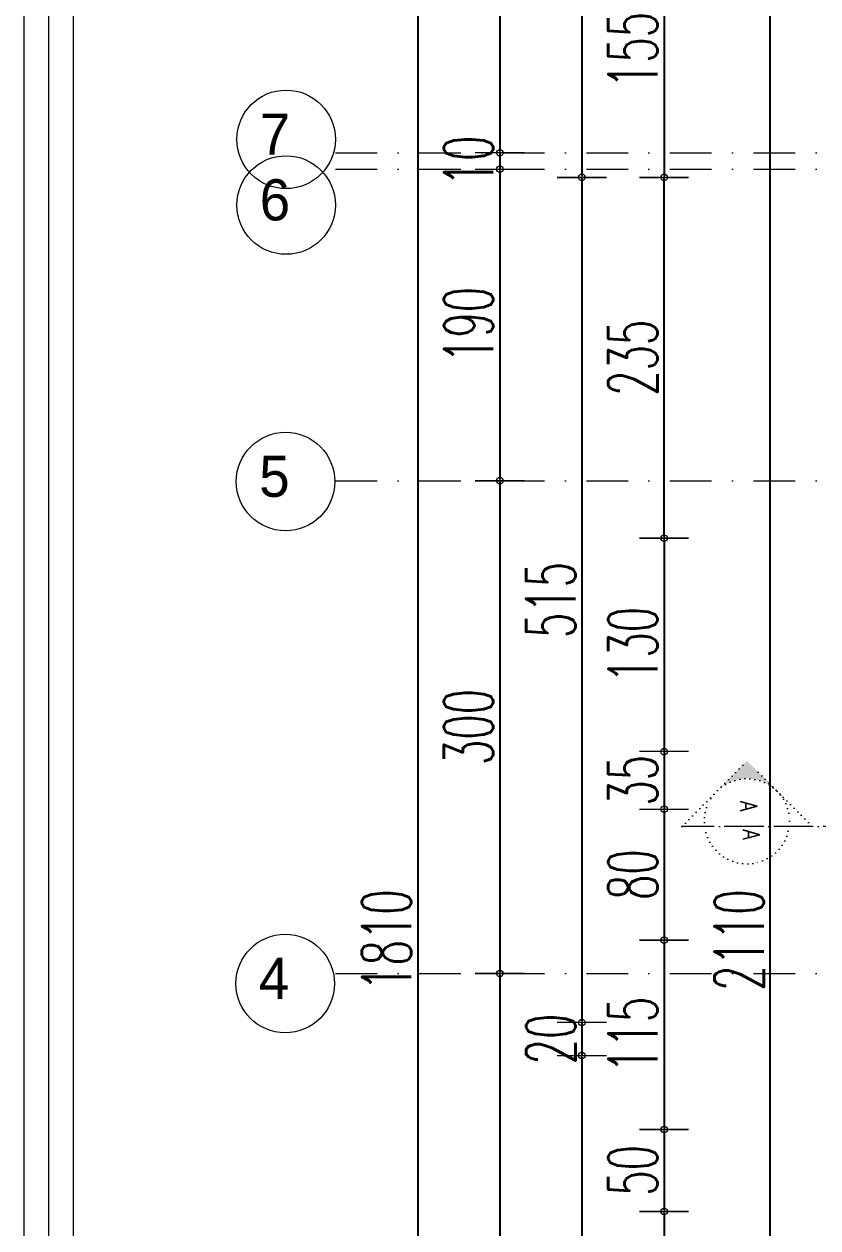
# Model space of a CAD drawing. Header units: millimetres. Extents: x -16104 to 67872, y -88009 to 12107.
# Drawn here: x 10302 to 10786, y 10345 to 11078 of the extents above; entities that cross this region are included whole.
import ezdxf
from ezdxf.enums import TextEntityAlignment as Align

# ---------------------------------------------------------------- set-up
doc = ezdxf.new("R2010")
doc.units = ezdxf.units.MM
for name, pattern in [('ACAD_ISO04W100', [30, 24, -3, 0, -3]), ('ACAD_ISO07W100', [3, 0, -3]), ('DASHDOTX2', [50.8, 25.4, -12.7, 0, -12.7])]:
    doc.linetypes.add(name, pattern=pattern)
doc.layers.get('0').update_dxf_attribs({"color": 241})
for name, color, linetype, lineweight in [('AKS', 1, 'ACAD_ISO07W100', 5), ('akslar', 144, 'Continuous', 20), ('c05', 32, 'Continuous', 13), ('OLCU', 54, 'Continuous', 13)]:
    doc.layers.add(name, color=color, linetype=linetype, lineweight=lineweight)
doc.styles.add('DIM', font='Txttw.shx', dxfattribs={"width": 0.6})
doc.styles.add('DIMENSIONS', font='simplex', dxfattribs={"width": 0.8})
doc.dimstyles.new('50', dxfattribs={"dimscale": 0, "dimtxt": 30, "dimasz": 1, "dimexe": 0, "dimexo": 2, "dimgap": 4, "dimtad": 1, "dimdec": 0, "dimzin": 0, "dimdsep": 46, "dimtxsty": 'DIM', "dimblk1": 'DOT', "dimblk2": 'DOT', "dimsah": 1, "dimcen": 1.5, "dimdle": 3, "dimse1": 1, "dimse2": 1, "dimclrd": 256, "dimclre": 9, "dimclrt": 256, "dimadec": 0, "dimazin": 0, "dimtfac": 0.24, "dimtdec": 0, "dimtix": 1, "dimtmove": 2, "dimatfit": 3, "dimldrblk": 'DOT', "dimfxl": 0, "dimtolj": 1, "dimtzin": 15, "dimarcsym": 0})

# ---------------------------------------------------------------- blocks, each defined once
blk = doc.blocks.new('DOT')
for p, q in [((0, 15), (0, -15)), ((-2, 0), (0, 0)), ((2, 0), (0, 0))]:
    blk.add_line(p, q)
blk.add_circle((0, 0), 2)
blk = doc.blocks.new('*D682')
at = {"layer": 'Defpoints', "color": 0, "transparency": 16777216}
for p in [(10742.15, 11139.89), (10692.15, 10984.73), (10742.15, 10984.73)]:
    blk.add_point(p, dxfattribs=at)
at = {"layer": 'OLCU', "lineweight": -2, "transparency": 16777216}
blk.add_line((10692.15, 11138.89), (10692.15, 10985.73), dxfattribs=at)
for p, rotation in [((10692.15, 11139.89), 90), ((10692.15, 10984.73), 270)]:
    blk.add_blockref('DOT', p, dxfattribs=dict(at, rotation=rotation))
at = {"layer": 'OLCU', "transparency": 16777216, "insert": (10673.15, 11062.31), "char_height": 30, "attachment_point": 5, "rotation": 90, "style": 'DIM'}
blk.add_mtext('\\A1;155', dxfattribs=at)
blk = doc.blocks.new('*D683')
at = {"layer": 'Defpoints', "color": 0, "transparency": 16777216}
for p in [(10742.15, 10765.04), (10692.15, 10635.04), (10742.15, 10635.04)]:
    blk.add_point(p, dxfattribs=at)
at = {"layer": 'OLCU', "lineweight": -2, "transparency": 16777216}
blk.add_line((10692.15, 10764.04), (10692.15, 10636.04), dxfattribs=at)
for p, rotation in [((10692.15, 10765.04), 90), ((10692.15, 10635.04), 270)]:
    blk.add_blockref('DOT', p, dxfattribs=dict(at, rotation=rotation))
at = {"layer": 'OLCU', "transparency": 16777216, "insert": (10673.15, 10700.04), "char_height": 30, "attachment_point": 5, "rotation": 90, "style": 'DIM'}
blk.add_mtext('\\A1;130', dxfattribs=at)
blk = doc.blocks.new('*D684')
at = {"layer": 'Defpoints', "color": 0, "transparency": 16777216}
for p in [(10742.15, 10600.04), (10692.15, 10520.29), (10742.15, 10520.29)]:
    blk.add_point(p, dxfattribs=at)
at = {"layer": 'OLCU', "lineweight": -2, "transparency": 16777216}
blk.add_line((10692.15, 10599.04), (10692.15, 10521.29), dxfattribs=at)
for p, rotation in [((10692.15, 10600.04), 90), ((10692.15, 10520.29), 270)]:
    blk.add_blockref('DOT', p, dxfattribs=dict(at, rotation=rotation))
at = {"layer": 'OLCU', "transparency": 16777216, "insert": (10673.15, 10560.17), "char_height": 30, "attachment_point": 5, "rotation": 90, "style": 'DIM'}
blk.add_mtext('\\A1;80', dxfattribs=at)
blk = doc.blocks.new('*D685')
at = {"layer": 'Defpoints', "color": 0, "transparency": 16777216}
for p in [(10742.15, 10520.29), (10692.15, 10405.04), (10742.15, 10405.04)]:
    blk.add_point(p, dxfattribs=at)
at = {"layer": 'OLCU', "lineweight": -2, "transparency": 16777216}
blk.add_line((10692.15, 10519.29), (10692.15, 10406.04), dxfattribs=at)
for p, rotation in [((10692.15, 10520.29), 90), ((10692.15, 10405.04), 270)]:
    blk.add_blockref('DOT', p, dxfattribs=dict(at, rotation=rotation))
at = {"layer": 'OLCU', "transparency": 16777216, "insert": (10673.15, 10462.67), "char_height": 30, "attachment_point": 5, "rotation": 90, "style": 'DIM'}
blk.add_mtext('\\A1;115', dxfattribs=at)
blk = doc.blocks.new('*D688')
at = {"layer": 'Defpoints', "color": 0, "transparency": 16777216}
for p in [(10692.15, 10984.73), (10642.15, 10470.04), (10677.15, 10470.04)]:
    blk.add_point(p, dxfattribs=at)
at = {"layer": 'OLCU', "lineweight": -2, "transparency": 16777216}
blk.add_line((10642.15, 10983.73), (10642.15, 10471.04), dxfattribs=at)
for p, rotation in [((10642.15, 10984.73), 90), ((10642.15, 10470.04), 270)]:
    blk.add_blockref('DOT', p, dxfattribs=dict(at, rotation=rotation))
at = {"layer": 'OLCU', "transparency": 16777216, "insert": (10623.15, 10727.39), "char_height": 30, "attachment_point": 5, "rotation": 90, "style": 'DIM'}
blk.add_mtext('\\A1;515', dxfattribs=at)
blk = doc.blocks.new('*D689')
at = {"layer": 'Defpoints', "color": 0, "transparency": 16777216}
for p in [(10742.15, 10450.04), (10642.15, 9615.54), (10677.15, 9615.54)]:
    blk.add_point(p, dxfattribs=at)
at = {"layer": 'OLCU', "lineweight": -2, "transparency": 16777216}
blk.add_line((10642.15, 10449.04), (10642.15, 9616.54), dxfattribs=at)
for p, rotation in [((10642.15, 10450.04), 90), ((10642.15, 9615.54), 270)]:
    blk.add_blockref('DOT', p, dxfattribs=dict(at, rotation=rotation))
at = {"layer": 'OLCU', "transparency": 16777216, "insert": (10623.15, 10032.79), "char_height": 30, "attachment_point": 5, "rotation": 90, "style": 'DIM'}
blk.add_mtext('\\A1;835', dxfattribs=at)
blk = doc.blocks.new('*D691')
at = {"layer": 'Defpoints', "color": 0, "transparency": 16777216}
for p in [(10577.15, 11425.04), (10542.15, 9615.54), (10577.15, 9615.54)]:
    blk.add_point(p, dxfattribs=at)
at = {"layer": 'OLCU', "lineweight": -2, "transparency": 16777216}
blk.add_line((10542.15, 11424.04), (10542.15, 9616.54), dxfattribs=at)
for p, rotation in [((10542.15, 11425.04), 90), ((10542.15, 9615.54), 270)]:
    blk.add_blockref('DOT', p, dxfattribs=dict(at, rotation=rotation))
at = {"layer": 'OLCU', "transparency": 16777216, "insert": (10523.15, 10520.29), "char_height": 30, "attachment_point": 5, "rotation": 90, "style": 'DIM'}
blk.add_mtext('\\A1;1810', dxfattribs=at)
blk = doc.blocks.new('*D719')
at = {"layer": 'Defpoints', "color": 0, "transparency": 16777216}
for p in [(10692.15, 10635.04), (10692.15, 10600.04), (10692.15, 10600.04)]:
    blk.add_point(p, dxfattribs=at)
at = {"layer": 'OLCU', "lineweight": -2, "transparency": 16777216}
for p, q in [((10692.15, 10636.04), (10692.15, 10637.04)), ((10692.15, 10635.04), (10692.15, 10600.04)), ((10692.15, 10599.04), (10692.15, 10598.04))]:
    blk.add_line(p, q, dxfattribs=at)
for p, rotation in [((10692.15, 10635.04), 270), ((10692.15, 10600.04), 90)]:
    blk.add_blockref('DOT', p, dxfattribs=dict(at, rotation=rotation))
at = {"layer": 'OLCU', "transparency": 16777216, "insert": (10673.15, 10617.54), "char_height": 30, "attachment_point": 5, "rotation": 90, "style": 'DIM'}
blk.add_mtext('\\A1;35', dxfattribs=at)
blk = doc.blocks.new('*D720')
at = {"layer": 'Defpoints', "color": 0, "transparency": 16777216}
for p in [(10742.15, 10405.04), (10692.15, 10355.04), (10742.15, 10355.04)]:
    blk.add_point(p, dxfattribs=at)
at = {"layer": 'OLCU', "lineweight": -2, "transparency": 16777216}
blk.add_line((10692.15, 10404.04), (10692.15, 10356.04), dxfattribs=at)
for p, rotation in [((10692.15, 10405.04), 90), ((10692.15, 10355.04), 270)]:
    blk.add_blockref('DOT', p, dxfattribs=dict(at, rotation=rotation))
at = {"layer": 'OLCU', "transparency": 16777216, "insert": (10673.15, 10380.04), "char_height": 30, "attachment_point": 5, "rotation": 90, "style": 'DIM'}
blk.add_mtext('\\A1;50', dxfattribs=at)
blk = doc.blocks.new('*D721')
at = {"layer": 'Defpoints', "color": 0, "transparency": 16777216}
for p in [(10742.15, 10355.04), (10692.15, 10285.04), (10742.15, 10285.04)]:
    blk.add_point(p, dxfattribs=at)
at = {"layer": 'OLCU', "lineweight": -2, "transparency": 16777216}
blk.add_line((10692.15, 10354.04), (10692.15, 10286.04), dxfattribs=at)
for p, rotation in [((10692.15, 10355.04), 90), ((10692.15, 10285.04), 270)]:
    blk.add_blockref('DOT', p, dxfattribs=dict(at, rotation=rotation))
at = {"layer": 'OLCU', "transparency": 16777216, "insert": (10673.15, 10320.04), "char_height": 30, "attachment_point": 5, "rotation": 90, "style": 'DIM'}
blk.add_mtext('\\A1;70', dxfattribs=at)
blk = doc.blocks.new('*D725')
at = {"layer": 'Defpoints', "color": 0, "transparency": 16777216}
for p in [(10742.15, 11425.04), (10642.15, 10984.73), (10742.15, 10984.73)]:
    blk.add_point(p, dxfattribs=at)
at = {"layer": 'OLCU', "lineweight": -2, "transparency": 16777216}
blk.add_line((10642.15, 11424.04), (10642.15, 10985.73), dxfattribs=at)
for p, rotation in [((10642.15, 11425.04), 90), ((10642.15, 10984.73), 270)]:
    blk.add_blockref('DOT', p, dxfattribs=dict(at, rotation=rotation))
at = {"layer": 'OLCU', "transparency": 16777216, "insert": (10623.15, 11204.89), "char_height": 30, "attachment_point": 5, "rotation": 90, "style": 'DIM'}
blk.add_mtext('\\A1;440', dxfattribs=at)
blk = doc.blocks.new('*D728')
at = {"layer": 'Defpoints', "color": 0, "transparency": 16777216}
for p in [(10642.15, 10470.04), (10642.15, 10450.04), (10642.15, 10450.04)]:
    blk.add_point(p, dxfattribs=at)
at = {"layer": 'OLCU', "lineweight": -2, "transparency": 16777216}
for p, q in [((10642.15, 10471.04), (10642.15, 10472.04)), ((10642.15, 10470.04), (10642.15, 10450.04)), ((10642.15, 10449.04), (10642.15, 10448.04))]:
    blk.add_line(p, q, dxfattribs=at)
for p, rotation in [((10642.15, 10470.04), 270), ((10642.15, 10450.04), 90)]:
    blk.add_blockref('DOT', p, dxfattribs=dict(at, rotation=rotation))
at = {"layer": 'OLCU', "transparency": 16777216, "insert": (10623.15, 10460.04), "char_height": 30, "attachment_point": 5, "rotation": 90, "style": 'DIM'}
blk.add_mtext('\\A1;20', dxfattribs=at)
blk = doc.blocks.new('*D739')
at = {"layer": 'Defpoints', "color": 0, "transparency": 16777216}
for p in [(10592.15, 10999.73), (10592.15, 10989.73), (10592.15, 10989.73)]:
    blk.add_point(p, dxfattribs=at)
at = {"layer": 'OLCU', "lineweight": -2, "transparency": 16777216}
for p, q in [((10592.15, 11000.73), (10592.15, 11001.73)), ((10592.15, 10999.73), (10592.15, 10989.73)), ((10592.15, 10988.73), (10592.15, 10987.73))]:
    blk.add_line(p, q, dxfattribs=at)
for p, rotation in [((10592.15, 10999.73), 270), ((10592.15, 10989.73), 90)]:
    blk.add_blockref('DOT', p, dxfattribs=dict(at, rotation=rotation))
at = {"layer": 'OLCU', "transparency": 16777216, "insert": (10573.15, 10994.73), "char_height": 30, "attachment_point": 5, "rotation": 90, "style": 'DIM'}
blk.add_mtext('\\A1;10', dxfattribs=at)
blk = doc.blocks.new('*D740')
at = {"layer": 'Defpoints', "color": 0, "transparency": 16777216}
for p in [(10592.15, 10989.73), (10592.15, 10800.04), (10592.15, 10800.04)]:
    blk.add_point(p, dxfattribs=at)
at = {"layer": 'OLCU', "lineweight": -2, "transparency": 16777216}
blk.add_line((10592.15, 10988.73), (10592.15, 10801.04), dxfattribs=at)
for p, rotation in [((10592.15, 10989.73), 90), ((10592.15, 10800.04), 270)]:
    blk.add_blockref('DOT', p, dxfattribs=dict(at, rotation=rotation))
at = {"layer": 'OLCU', "transparency": 16777216, "insert": (10573.15, 10894.89), "char_height": 30, "attachment_point": 5, "rotation": 90, "style": 'DIM'}
blk.add_mtext('\\A1;190', dxfattribs=at)
blk = doc.blocks.new('*D741')
at = {"layer": 'Defpoints', "color": 0, "transparency": 16777216}
for p in [(10592.15, 10800.04), (10592.15, 10500.04), (10592.15, 10500.04)]:
    blk.add_point(p, dxfattribs=at)
at = {"layer": 'OLCU', "lineweight": -2, "transparency": 16777216}
blk.add_line((10592.15, 10799.04), (10592.15, 10501.04), dxfattribs=at)
for p, rotation in [((10592.15, 10800.04), 90), ((10592.15, 10500.04), 270)]:
    blk.add_blockref('DOT', p, dxfattribs=dict(at, rotation=rotation))
at = {"layer": 'OLCU', "transparency": 16777216, "insert": (10573.15, 10650.04), "char_height": 30, "attachment_point": 5, "rotation": 90, "style": 'DIM'}
blk.add_mtext('\\A1;300', dxfattribs=at)
blk = doc.blocks.new('*D750')
at = {"layer": 'Defpoints', "color": 0, "transparency": 16777216}
for p in [(10742.15, 10600.04), (10692.15, 10520.29), (10742.15, 10520.29)]:
    blk.add_point(p, dxfattribs=at)
at = {"layer": 'OLCU', "lineweight": -2, "transparency": 16777216}
blk.add_line((10692.15, 10599.04), (10692.15, 10521.29), dxfattribs=at)
for p, rotation in [((10692.15, 10600.04), 90), ((10692.15, 10520.29), 270)]:
    blk.add_blockref('DOT', p, dxfattribs=dict(at, rotation=rotation))
at = {"layer": 'OLCU', "transparency": 16777216, "insert": (10673.15, 10560.17), "char_height": 30, "attachment_point": 5, "rotation": 90, "style": 'DIM'}
blk.add_mtext('\\A1;80', dxfattribs=at)
blk = doc.blocks.new('*D759')
at = {"layer": 'Defpoints', "color": 0, "transparency": 16777216}
for p in [(10592.15, 11415.04), (10592.15, 10999.73), (10592.15, 10999.73)]:
    blk.add_point(p, dxfattribs=at)
at = {"layer": 'OLCU', "lineweight": -2, "transparency": 16777216}
blk.add_line((10592.15, 11414.04), (10592.15, 11000.73), dxfattribs=at)
for p, rotation in [((10592.15, 11415.04), 90), ((10592.15, 10999.73), 270)]:
    blk.add_blockref('DOT', p, dxfattribs=dict(at, rotation=rotation))
at = {"layer": 'OLCU', "transparency": 16777216, "insert": (10573.15, 11207.38), "char_height": 30, "attachment_point": 5, "rotation": 90, "style": 'DIM'}
blk.add_mtext('\\A1;415', dxfattribs=at)
blk = doc.blocks.new('*D760')
at = {"layer": 'Defpoints', "color": 0, "transparency": 16777216}
for p in [(10592.15, 10500.04), (10592.15, 10090.04), (10592.15, 10090.04)]:
    blk.add_point(p, dxfattribs=at)
at = {"layer": 'OLCU', "lineweight": -2, "transparency": 16777216}
blk.add_line((10592.15, 10499.04), (10592.15, 10091.04), dxfattribs=at)
for p, rotation in [((10592.15, 10500.04), 90), ((10592.15, 10090.04), 270)]:
    blk.add_blockref('DOT', p, dxfattribs=dict(at, rotation=rotation))
at = {"layer": 'OLCU', "transparency": 16777216, "insert": (10573.15, 10295.04), "char_height": 30, "attachment_point": 5, "rotation": 90, "style": 'DIM'}
blk.add_mtext('\\A1;400', dxfattribs=at)
blk = doc.blocks.new('*D424')
at = {"layer": 'Defpoints', "color": 0, "transparency": 16777216}
for p in [(10756.85, 11575.04), (10756.85, 11575.04), (10756.85, 9465.54)]:
    blk.add_point(p, dxfattribs=at)
at = {"layer": 'OLCU', "lineweight": -2, "transparency": 16777216}
blk.add_line((10756.85, 9466.54), (10756.85, 11574.04), dxfattribs=at)
for p, rotation in [((10756.85, 11575.04), 90), ((10756.85, 9465.54), 270)]:
    blk.add_blockref('DOT', p, dxfattribs=dict(at, rotation=rotation))
at = {"layer": 'OLCU', "transparency": 16777216, "insert": (10737.85, 10520.29), "char_height": 30, "attachment_point": 5, "rotation": 90, "style": 'DIM'}
blk.add_mtext('\\A1;2110', dxfattribs=at)
blk = doc.blocks.new('*D445')
at = {"layer": 'Defpoints', "color": 0, "transparency": 16777216}
for p in [(10692.15, 10984.73), (10692.15, 10984.73), (10692.15, 10765.04)]:
    blk.add_point(p, dxfattribs=at)
at = {"layer": 'OLCU', "lineweight": -2, "transparency": 16777216}
blk.add_line((10692.15, 10766.04), (10692.15, 10983.73), dxfattribs=at)
for p, rotation in [((10692.15, 10984.73), 90), ((10692.15, 10765.04), 270)]:
    blk.add_blockref('DOT', p, dxfattribs=dict(at, rotation=rotation))
at = {"layer": 'OLCU', "transparency": 16777216, "insert": (10673.15, 10874.89), "char_height": 30, "attachment_point": 5, "rotation": 90, "style": 'DIM'}
blk.add_mtext('\\A1;235', dxfattribs=at)

msp = doc.modelspace()

# ---------------------------------------------------------------- hatches: boundary and pattern name
at = {"layer": 'AKS'}
msp.add_hatch(color=1, dxfattribs=at).paths.add_polyline_path([(10760.99, 10611.04), (10742.66, 10629.38), (10724.32, 10611.05, -0.198912), (10742.65, 10618.64, -0.198912)])
msp.add_hatch(color=1, dxfattribs=at).paths.add_polyline_path([(10760.99, 10611.04), (10742.66, 10629.38), (10724.32, 10611.05, -0.198912), (10742.65, 10618.64, -0.198912)])

# ---------------------------------------------------------------- linework, layer by layer
at = {"layer": 'AKS', "color": 1, "linetype": 'ACAD_ISO07W100'}
for p, q in [((10702.98, 10589.37), (10742.66, 10629.38)), ((10782.3, 10589.73), (10745.63, 10626.4))]:
    msp.add_line(p, q, dxfattribs=at)
at = {"layer": 'AKS', "color": 1, "linetype": 'ACAD_ISO04W100'}
msp.add_line((13311.33, 10589.37), (10702.98, 10589.37), dxfattribs=at)
at = {"layer": 'AKS', "linetype": 'ByBlock'}
for centre in [(10462.01, 11007.86), (10462.01, 10967.86), (10461.68, 10799.51), (10461.45, 10493.86)]:
    msp.add_circle(centre, 30, dxfattribs=at)
at = {"layer": 'AKS', "color": 1, "linetype": 'ACAD_ISO07W100'}
msp.add_circle((10742.65, 10592.71), 25.93, dxfattribs=at)
at = {"layer": 'akslar', "linetype": 'DASHDOTX2'}
for p, q in [((10492.15, 10999.73), (13542.15, 10999.73)), ((10492.15, 10989.73), (11911.65, 10989.73)), ((10492.15, 10800.04), (13542.15, 10800.04)), ((10492.15, 10500.04), (13542.15, 10500.04))]:
    msp.add_line(p, q, dxfattribs=at)
at = {"layer": 'c05'}
for points in [[(13832.7, 8939.59), (13832.7, 8729.34), (10302.44, 8729.34), (10302.44, 12107.12), (13832.7, 12107.12), (13832.7, 10251.03)], [(13817.7, 8939.59), (13817.7, 8744.34), (10317.44, 8744.34), (10317.44, 12092.12), (13817.7, 12092.12), (13817.7, 10251.03)], [(13802.7, 8939.59), (13802.7, 8759.34), (10332.44, 8759.34), (10332.44, 12077.12), (13802.7, 12077.12), (13802.7, 10251.03)]]:
    msp.add_lwpolyline(points, dxfattribs=at)

# ---------------------------------------------------------------- texts
at = {"layer": 'AKS', "color": 1, "style": 'DIMENSIONS', "width": 0.8}
for p in [(10743.76, 10601.83), (10745.36, 10584.51)]:
    msp.add_text('A', height=10.37, rotation=269.57786, dxfattribs=at).set_placement(p, align=Align.MIDDLE)
at = {"layer": 'AKS', "char_height": 25, "width": 35.6591, "attachment_point": 1}
for s, insert in [('7', (10445.92, 11023.53)), ('6', (10445.92, 10983.53)), ('5', (10445.59, 10815.18)), ('4', (10445.36, 10509.53))]:
    msp.add_mtext(s, dxfattribs=dict(at, insert=insert))

# ---------------------------------------------------------------- dimensions: what is measured, and where the dimension line sits
at = {"layer": 'OLCU'}
for base, p1, p2, text, picture, middle in [((10756.85, 11575.04), (10756.85, 9465.54), (10756.85, 11575.04), '2110', '*D424', (10737.85, 10520.29)), ((10542.15, 9615.54), (10577.15, 11425.04), (10577.15, 9615.54), '1810', '*D691', (10523.15, 10520.29)), ((10592.15, 10999.73), (10592.15, 11415.04), (10592.15, 10999.73), '415', '*D759', (10573.15, 11207.38)), ((10592.15, 10989.73), (10592.15, 10999.73), (10592.15, 10989.73), '10', '*D739', (10573.15, 10994.73)), ((10592.15, 10800.04), (10592.15, 10989.73), (10592.15, 10800.04), '190', '*D740', (10573.15, 10894.89)), ((10692.15, 10984.73), (10692.15, 10765.04), (10692.15, 10984.73), '235', '*D445', (10673.15, 10874.89)), ((10592.15, 10500.04), (10592.15, 10800.04), (10592.15, 10500.04), '300', '*D741', (10573.15, 10650.04)), ((10592.15, 10090.04), (10592.15, 10500.04), (10592.15, 10090.04), '400', '*D760', (10573.15, 10295.04))]:
    dim = msp.add_linear_dim(base=base, p1=p1, p2=p2, angle=90, text=text, dimstyle='50', override={"dimscale": 1}, dxfattribs=at)
    dim.commit()
    dim.dimension.update_dxf_attribs({"geometry": picture, "text_midpoint": middle})
for base, p1, p2, picture, middle in [((10642.15, 10984.73), (10742.15, 11425.04), (10742.15, 10984.73), '*D725', (10623.15, 11204.89)), ((10692.15, 10984.73), (10742.15, 11139.89), (10742.15, 10984.73), '*D682', (10673.15, 11062.31)), ((10642.15, 10470.04), (10692.15, 10984.73), (10677.15, 10470.04), '*D688', (10623.15, 10727.39)), ((10692.15, 10635.04), (10742.15, 10765.04), (10742.15, 10635.04), '*D683', (10673.15, 10700.04)), ((10692.15, 10600.04), (10692.15, 10635.04), (10692.15, 10600.04), '*D719', (10673.15, 10617.54)), ((10692.15, 10520.29), (10742.15, 10600.04), (10742.15, 10520.29), '*D684', (10673.15, 10560.17)), ((10692.15, 10520.29), (10742.15, 10600.04), (10742.15, 10520.29), '*D750', (10673.15, 10560.17)), ((10692.15, 10405.04), (10742.15, 10520.29), (10742.15, 10405.04), '*D685', (10673.15, 10462.67)), ((10642.15, 10450.04), (10642.15, 10470.04), (10642.15, 10450.04), '*D728', (10623.15, 10460.04)), ((10642.15117101, 9615.54463968), (10742.15117101, 10450.04463968), (10677.15117101, 9615.54463968), '*D689', (10623.15117101, 10032.79463968)), ((10692.15, 10355.04), (10742.15, 10405.04), (10742.15, 10355.04), '*D720', (10673.15, 10380.04)), ((10692.15, 10285.04), (10742.15, 10355.04), (10742.15, 10285.04), '*D721', (10673.15, 10320.04))]:
    dim = msp.add_linear_dim(base=base, p1=p1, p2=p2, angle=90, dimstyle='50', override={"dimscale": 1}, dxfattribs=at)
    dim.commit()
    dim.dimension.update_dxf_attribs({"geometry": picture, "text_midpoint": middle})

doc.saveas('drawing.dxf')
